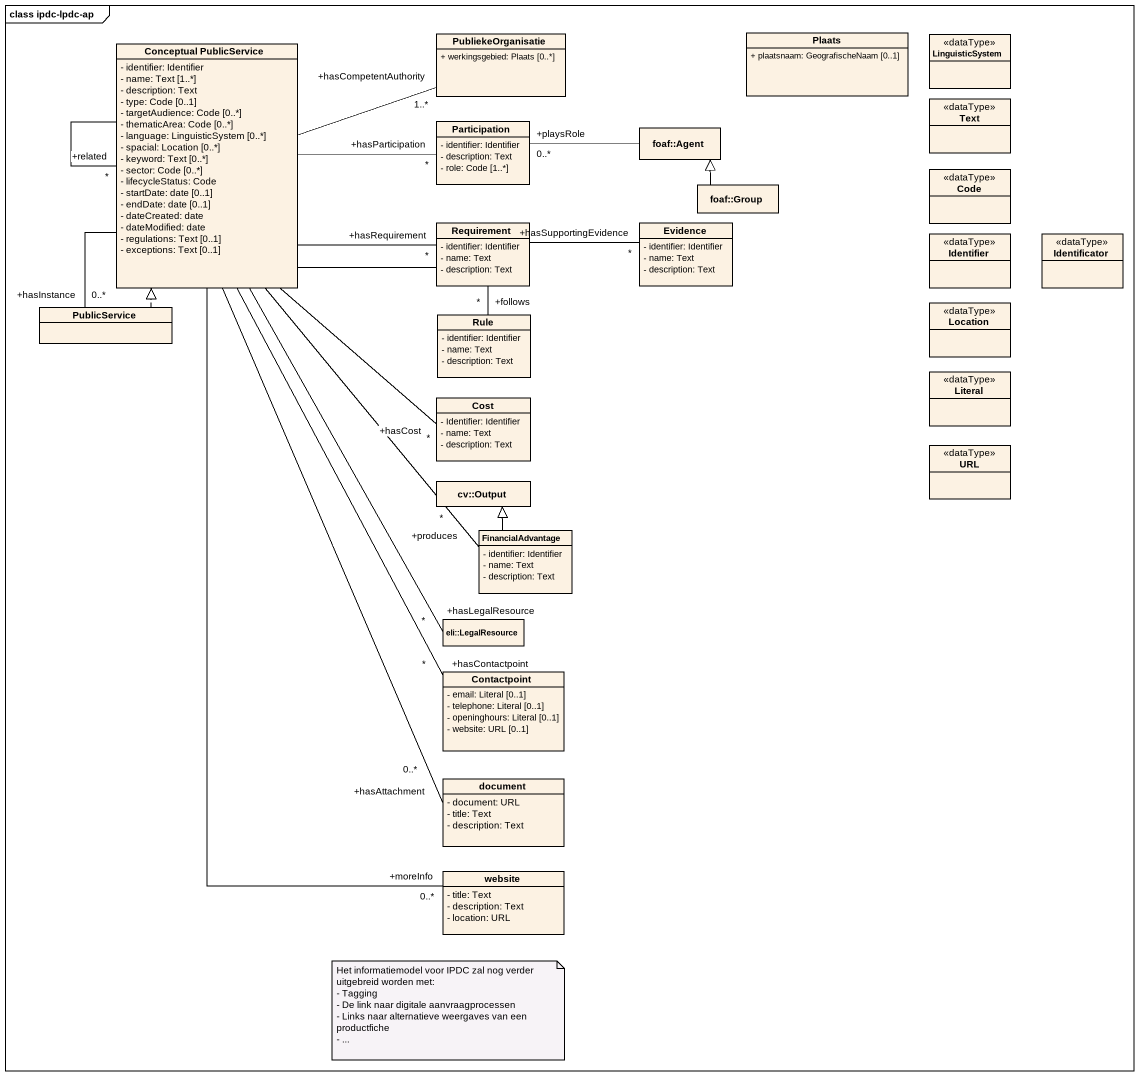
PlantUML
@startuml
mainframe class ipdc-lpdc-ap
hide circle
hide empty members
skinparam classAttributeIconSize 0
class PubliekeOrganisatie {
  + werkingsgebied: Plaats [0..*]
}
class Plaats {
  + plaatsnaam: GeografischeNaam [0..1]
}
class LinguisticSystem <<dataType>>
class "Conceptual PublicService" as Conceptual_PublicService {
  - identifier: Identifier
  - name: Text [1..*]
  - description: Text
  - type: Code [0..1]
  - targetAudience: Code [0..*]
  - thematicArea: Code [0..*]
  - language: LinguisticSystem [0..*]
  - spacial: Location [0..*]
  - keyword: Text [0..*]
  - sector: Code [0..*]
  - lifecycleStatus: Code
  - startDate: date [0..1]
  - endDate: date [0..1]
  - dateCreated: date
  - dateModified: date
  - regulations: Text [0..1]
  - exceptions: Text [0..1]
}
class Participation {
  - identifier: Identifier
  - description: Text
  - role: Code [1..*]
}
class Text <<dataType>>
class "foaf::Agent" as foaf_Agent
class "foaf::Group" as foaf_Group
class Code <<dataType>>
class Requirement {
  - identifier: Identifier
  - name: Text
  - description: Text
}
class Evidence {
  - identifier: Identifier
  - name: Text
  - description: Text
}
class Identifier <<dataType>>
class Identificator <<dataType>>
class PublicService
class Rule {
  - identifier: Identifier
  - name: Text
  - description: Text
}
class Location <<dataType>>
class Cost {
  - Identifier: Identifier
  - name: Text
  - description: Text
}
class Literal <<dataType>>
class URL <<dataType>>
class "cv::Output" as cv_Output
class FinancialAdvantage {
  - identifier: Identifier
  - name: Text
  - description: Text
}
class "eli::LegalResource" as eli_LegalResource
class Contactpoint {
  - email: Literal [0..1]
  - telephone: Literal [0..1]
  - openinghours: Literal [0..1]
  - website: URL [0..1]
}
class document {
  - document: URL
  - title: Text
  - description: Text
}
class website {
  - title: Text
  - description: Text
  - location: URL
}
Conceptual_PublicService -right- "+hasCompetentAuthority\n1..*" PubliekeOrganisatie
Conceptual_PublicService -- "+related\n*" Conceptual_PublicService
Conceptual_PublicService -right- "+hasParticipation\n*" Participation
Conceptual_PublicService -right- "+hasRequirement\n*" Requirement
Conceptual_PublicService -- "+hasInstance\n0..*" PublicService
Conceptual_PublicService -- "+follows\n*" Rule
Conceptual_PublicService -- "+hasCost\n*" Cost
Conceptual_PublicService -- "+produces\n*" FinancialAdvantage
Conceptual_PublicService -- "+hasLegalResource\n*" eli_LegalResource
Conceptual_PublicService -- "+hasContactpoint\n*" Contactpoint
Conceptual_PublicService -- "+hasAttachment\n0..*" document
Conceptual_PublicService -- "+moreInfo\n0..*" website
foaf_Agent -left- "+playsRole\n0..*" Participation
foaf_Group -up-|> foaf_Agent
Requirement -right- "+hasSupportingEvidence\n*" Evidence
PublicService .up.|> Conceptual_PublicService
FinancialAdvantage -up-|> cv_Output
note as N1
  Het informatiemodel voor IPDC zal nog verder uitgebreid worden met:
  - Tagging
  - De link naar digitale aanvraagprocessen
  - Links naar alternatieve weergaves van een productfiche
  - ...
end note
@enduml
